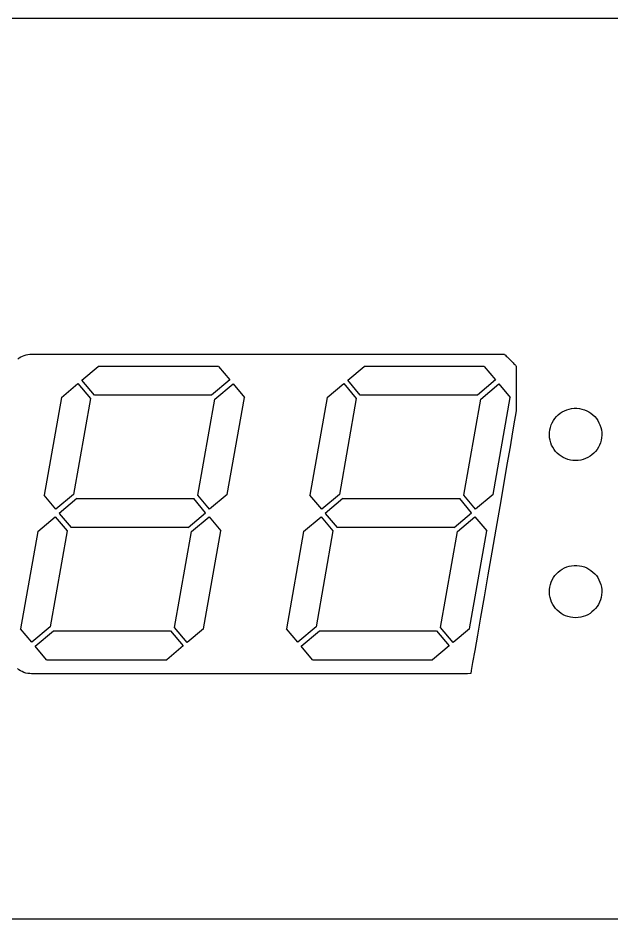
# Model space of a CAD drawing. Extents: x 8.5 to 27.5, y 11 to 13.
# Drawn here: x 14.554 to 15.689, y 11.302 to 13.022 of the extents above; entities that cross this region are included whole.
import ezdxf

# ---------------------------------------------------------------- set-up
doc = ezdxf.new("R2010")
doc.units = 0
doc.header["$MEASUREMENT"] = 0
doc.layers.get('0').update_dxf_attribs({"linetype": 'CONTINUOUS'})

msp = doc.modelspace()

# ---------------------------------------------------------------- linework, layer by layer
for points in [[(13.5352, 13.0222), (13.6252, 13.0222), (13.7157, 13.0222), (13.8068, 13.0222), (13.8984, 13.0222), (13.9906, 13.0222), (14.0832, 13.0222), (14.1763, 13.0222), (14.2699, 13.0222), (14.364, 13.0222), (14.4585, 13.0222), (14.5535, 13.0222), (14.6488, 13.0222), (14.7446, 13.0222), (14.8408, 13.0222), (14.9374, 13.0222), (15.0343, 13.0222), (15.1316, 13.0222), (15.2293, 13.0222), (15.3273, 13.0222), (15.4256, 13.0222), (15.5243, 13.0222), (15.6232, 13.0222), (15.7224, 13.0222)], [(14.5535, 12.3711), (14.5563, 12.3733), (14.5594, 12.3752), (14.5626, 12.3769), (14.5659, 12.3782), (14.5695, 12.3793), (14.5731, 12.38), (14.5769, 12.3804), (14.5806, 12.3805), (14.5958, 12.3805), (14.6266, 12.3805), (14.6708, 12.3805), (14.7261, 12.3805), (14.7906, 12.3805), (14.8618, 12.3805), (14.9379, 12.3805), (15.0164, 12.3805), (15.0954, 12.3805), (15.1727, 12.3805), (15.246, 12.3805), (15.3132, 12.3805), (15.3722, 12.3805), (15.4209, 12.3805), (15.4569, 12.3805), (15.4783, 12.3805), (15.4833, 12.3805), (15.4837, 12.3802), (15.4844, 12.3794), (15.4855, 12.3784), (15.4868, 12.377), (15.4884, 12.3754), (15.4902, 12.3736), (15.4921, 12.3717), (15.4941, 12.3698), (15.496, 12.3678), (15.498, 12.3658), (15.4998, 12.3639), (15.5016, 12.3622), (15.5031, 12.3607), (15.5043, 12.3595), (15.5053, 12.3585), (15.5059, 12.3579), (15.506, 12.3577), (15.506, 12.3567), (15.506, 12.3542), (15.506, 12.3503), (15.506, 12.3454), (15.506, 12.3396), (15.506, 12.3331), (15.506, 12.326), (15.506, 12.3187), (15.506, 12.3113), (15.506, 12.3041), (15.506, 12.2971), (15.506, 12.2906), (15.506, 12.2849), (15.506, 12.2801), (15.506, 12.2764), (15.506, 12.2741), (15.506, 12.2732), (15.5052, 12.2683), (15.5028, 12.2543), (15.499, 12.2323), (15.494, 12.2038), (15.4881, 12.1697), (15.4814, 12.1313), (15.4743, 12.0899), (15.4668, 12.0466), (15.4591, 12.0026), (15.4516, 11.9592), (15.4444, 11.9174), (15.4377, 11.8786), (15.4316, 11.844), (15.4266, 11.8146), (15.4226, 11.7918), (15.42, 11.7767), (15.4189, 11.7706), (15.4126, 11.7705), (15.3909, 11.7705), (15.3559, 11.7705), (15.3094, 11.7705), (15.2535, 11.7705), (15.1903, 11.7705), (15.1216, 11.7705), (15.0496, 11.7705), (14.9761, 11.7705), (14.9033, 11.7705), (14.8332, 11.7705), (14.7676, 11.7705), (14.7088, 11.7705), (14.6585, 11.7705), (14.619, 11.7705), (14.592, 11.7705), (14.5798, 11.7705), (14.5764, 11.7706), (14.5727, 11.771), (14.569, 11.7718), (14.5655, 11.7729), (14.5622, 11.7744), (14.559, 11.7761), (14.5559, 11.7781), (14.5531, 11.7803)], [(14.6759, 12.3309), (14.7073, 12.3572)], [(14.9369, 12.3572), (14.7073, 12.3572)], [(14.9369, 12.3572), (14.9585, 12.3315)], [(15.1839, 12.3309), (15.2153, 12.3572)], [(15.4449, 12.3572), (15.2153, 12.3572)], [(15.4449, 12.3572), (15.4665, 12.3315)], [(14.6369, 12.2981), (14.6683, 12.3245)], [(14.6683, 12.3245), (14.6923, 12.2958)], [(14.7, 12.3022), (14.6759, 12.3309)], [(14.9585, 12.3315), (14.9236, 12.3022)], [(14.93, 12.2946), (14.9649, 12.3239)], [(14.9649, 12.3239), (14.9865, 12.2981)], [(15.1449, 12.2981), (15.1763, 12.3245)], [(15.1763, 12.3245), (15.2003, 12.2958)], [(15.208, 12.3022), (15.1839, 12.3309)], [(15.4665, 12.3315), (15.4316, 12.3022)], [(15.438, 12.2946), (15.4729, 12.3239)], [(15.4729, 12.3239), (15.4945, 12.2981)], [(14.6369, 12.2981), (14.6039, 12.1112)], [(14.9236, 12.3022), (14.7, 12.3022)], [(14.9537, 12.1124), (14.9865, 12.2981)], [(15.1449, 12.2981), (15.1119, 12.1112)], [(15.4316, 12.3022), (15.208, 12.3022)], [(15.4617, 12.1124), (15.4945, 12.2981)], [(14.6923, 12.2958), (14.66, 12.1124)], [(14.8976, 12.1112), (14.93, 12.2946)], [(15.2003, 12.2958), (15.168, 12.1124)], [(15.4056, 12.1112), (15.438, 12.2946)], [(14.6265, 12.0843), (14.6039, 12.1112)], [(14.66, 12.1124), (14.6265, 12.0843)], [(14.9202, 12.0843), (14.8976, 12.1112)], [(14.9537, 12.1124), (14.9202, 12.0843)], [(15.1345, 12.0843), (15.1119, 12.1112)], [(15.168, 12.1124), (15.1345, 12.0843)], [(15.4282, 12.0843), (15.4056, 12.1112)], [(15.4617, 12.1124), (15.4282, 12.0843)], [(14.6664, 12.1047), (14.6329, 12.0766)], [(14.6664, 12.1047), (14.89, 12.1047)], [(14.9125, 12.0778), (14.89, 12.1047)], [(15.1744, 12.1047), (15.1409, 12.0766)], [(15.1744, 12.1047), (15.398, 12.1047)], [(15.4205, 12.0778), (15.398, 12.1047)], [(14.6329, 12.0766), (14.6555, 12.0497)], [(14.879, 12.0497), (14.9125, 12.0778)], [(15.1409, 12.0766), (15.1635, 12.0497)], [(15.387, 12.0497), (15.4205, 12.0778)], [(14.5918, 12.0421), (14.6253, 12.0702)], [(14.6253, 12.0702), (14.6478, 12.0433)], [(14.8855, 12.0421), (14.919, 12.0702)], [(14.919, 12.0702), (14.9415, 12.0433)], [(15.0998, 12.0421), (15.1333, 12.0702)], [(15.1333, 12.0702), (15.1558, 12.0433)], [(15.3935, 12.0421), (15.427, 12.0702)], [(15.427, 12.0702), (15.4495, 12.0433)], [(14.5918, 12.0421), (14.559, 11.8563)], [(14.6478, 12.0433), (14.6155, 11.8599)], [(14.879, 12.0497), (14.6555, 12.0497)], [(14.8531, 11.8587), (14.8855, 12.0421)], [(14.9086, 11.8563), (14.9415, 12.0433)], [(15.0998, 12.0421), (15.067, 11.8563)], [(15.1558, 12.0433), (15.1235, 11.8599)], [(15.387, 12.0497), (15.1635, 12.0497)], [(15.3611, 11.8587), (15.3935, 12.0421)], [(15.4166, 11.8563), (15.4495, 12.0433)], [(14.5806, 11.8306), (14.559, 11.8563)], [(14.6155, 11.8599), (14.5806, 11.8306)], [(14.587, 11.823), (14.6219, 11.8522)], [(14.6219, 11.8522), (14.8455, 11.8522)], [(14.8455, 11.8522), (14.8695, 11.8236)], [(14.8772, 11.83), (14.8531, 11.8587)], [(14.9086, 11.8563), (14.8772, 11.83)], [(15.0886, 11.8306), (15.067, 11.8563)], [(15.1235, 11.8599), (15.0886, 11.8306)], [(15.095, 11.823), (15.1299, 11.8522)], [(15.1299, 11.8522), (15.3535, 11.8522)], [(15.3535, 11.8522), (15.3775, 11.8236)], [(15.3852, 11.83), (15.3611, 11.8587)], [(15.4166, 11.8563), (15.3852, 11.83)], [(14.6086, 11.7972), (14.587, 11.823)], [(14.8695, 11.8236), (14.8381, 11.7972)], [(15.1166, 11.7972), (15.095, 11.823)], [(15.3775, 11.8236), (15.3461, 11.7972)], [(14.6086, 11.7972), (14.8381, 11.7972)], [(15.1166, 11.7972), (15.3461, 11.7972)], [(15.7224, 11.3022), (15.6232, 11.3022), (15.5243, 11.3022), (15.4256, 11.3022), (15.3273, 11.3022), (15.2293, 11.3022), (15.1316, 11.3022), (15.0343, 11.3022), (14.9374, 11.3022), (14.8408, 11.3022), (14.7446, 11.3022), (14.6488, 11.3022), (14.5535, 11.3022), (14.4585, 11.3022), (14.364, 11.3022), (14.2699, 11.3022), (14.1763, 11.3022), (14.0832, 11.3022), (13.9906, 11.3022), (13.8984, 11.3022), (13.8068, 11.3022), (13.7157, 11.3022), (13.6252, 11.3022), (13.5352, 11.3022)]]:
    msp.add_lwpolyline(points)
for points in [[(15.6192, 12.1772), (15.6142, 12.1775), (15.6093, 12.1782), (15.6046, 12.1794), (15.6, 12.1811), (15.5957, 12.1831), (15.5916, 12.1855), (15.5878, 12.1883), (15.5843, 12.1915), (15.5811, 12.1949), (15.5782, 12.1987), (15.5757, 12.2027), (15.5735, 12.207), (15.5718, 12.2115), (15.5705, 12.2161), (15.5696, 12.221), (15.5692, 12.226), (15.5694, 12.2311), (15.57, 12.236), (15.5711, 12.2407), (15.5726, 12.2453), (15.5745, 12.2497), (15.5769, 12.2539), (15.5796, 12.2577), (15.5826, 12.2613), (15.586, 12.2646), (15.5897, 12.2676), (15.5936, 12.2702), (15.5978, 12.2725), (15.6023, 12.2743), (15.6069, 12.2757), (15.6117, 12.2767), (15.6167, 12.2772), (15.6218, 12.2772), (15.6267, 12.2767), (15.6315, 12.2757), (15.6362, 12.2743), (15.6406, 12.2725), (15.6448, 12.2702), (15.6487, 12.2676), (15.6524, 12.2646), (15.6558, 12.2613), (15.6589, 12.2577), (15.6616, 12.2539), (15.6639, 12.2497), (15.6658, 12.2453), (15.6674, 12.2407), (15.6685, 12.236), (15.6691, 12.2311), (15.6692, 12.226), (15.6688, 12.221), (15.668, 12.2161), (15.6667, 12.2115), (15.6649, 12.207), (15.6628, 12.2027), (15.6603, 12.1987), (15.6574, 12.1949), (15.6542, 12.1915), (15.6506, 12.1883), (15.6468, 12.1855), (15.6427, 12.1831), (15.6384, 12.1811), (15.6339, 12.1794), (15.6291, 12.1782), (15.6243, 12.1775)], [(15.6192, 11.8773), (15.6142, 11.8775), (15.6093, 11.8783), (15.6046, 11.8795), (15.6, 11.8811), (15.5957, 11.8831), (15.5916, 11.8856), (15.5878, 11.8884), (15.5843, 11.8915), (15.5811, 11.895), (15.5782, 11.8987), (15.5757, 11.9027), (15.5735, 11.907), (15.5718, 11.9115), (15.5705, 11.9161), (15.5696, 11.921), (15.5692, 11.926), (15.5694, 11.9311), (15.57, 11.936), (15.5711, 11.9408), (15.5726, 11.9453), (15.5745, 11.9497), (15.5769, 11.9539), (15.5796, 11.9577), (15.5826, 11.9613), (15.586, 11.9646), (15.5897, 11.9676), (15.5936, 11.9702), (15.5978, 11.9725), (15.6023, 11.9743), (15.6069, 11.9757), (15.6117, 11.9767), (15.6167, 11.9772), (15.6218, 11.9772), (15.6267, 11.9767), (15.6315, 11.9757), (15.6362, 11.9743), (15.6406, 11.9725), (15.6448, 11.9702), (15.6487, 11.9676), (15.6524, 11.9646), (15.6558, 11.9613), (15.6589, 11.9577), (15.6616, 11.9539), (15.6639, 11.9497), (15.6658, 11.9453), (15.6674, 11.9408), (15.6685, 11.936), (15.6691, 11.9311), (15.6692, 11.926), (15.6688, 11.921), (15.668, 11.9161), (15.6667, 11.9115), (15.6649, 11.907), (15.6628, 11.9027), (15.6603, 11.8987), (15.6574, 11.895), (15.6542, 11.8915), (15.6506, 11.8884), (15.6468, 11.8856), (15.6427, 11.8831), (15.6384, 11.8811), (15.6339, 11.8795), (15.6291, 11.8783), (15.6243, 11.8775)]]:
    msp.add_lwpolyline(points, close=True)

doc.saveas('drawing.dxf')
